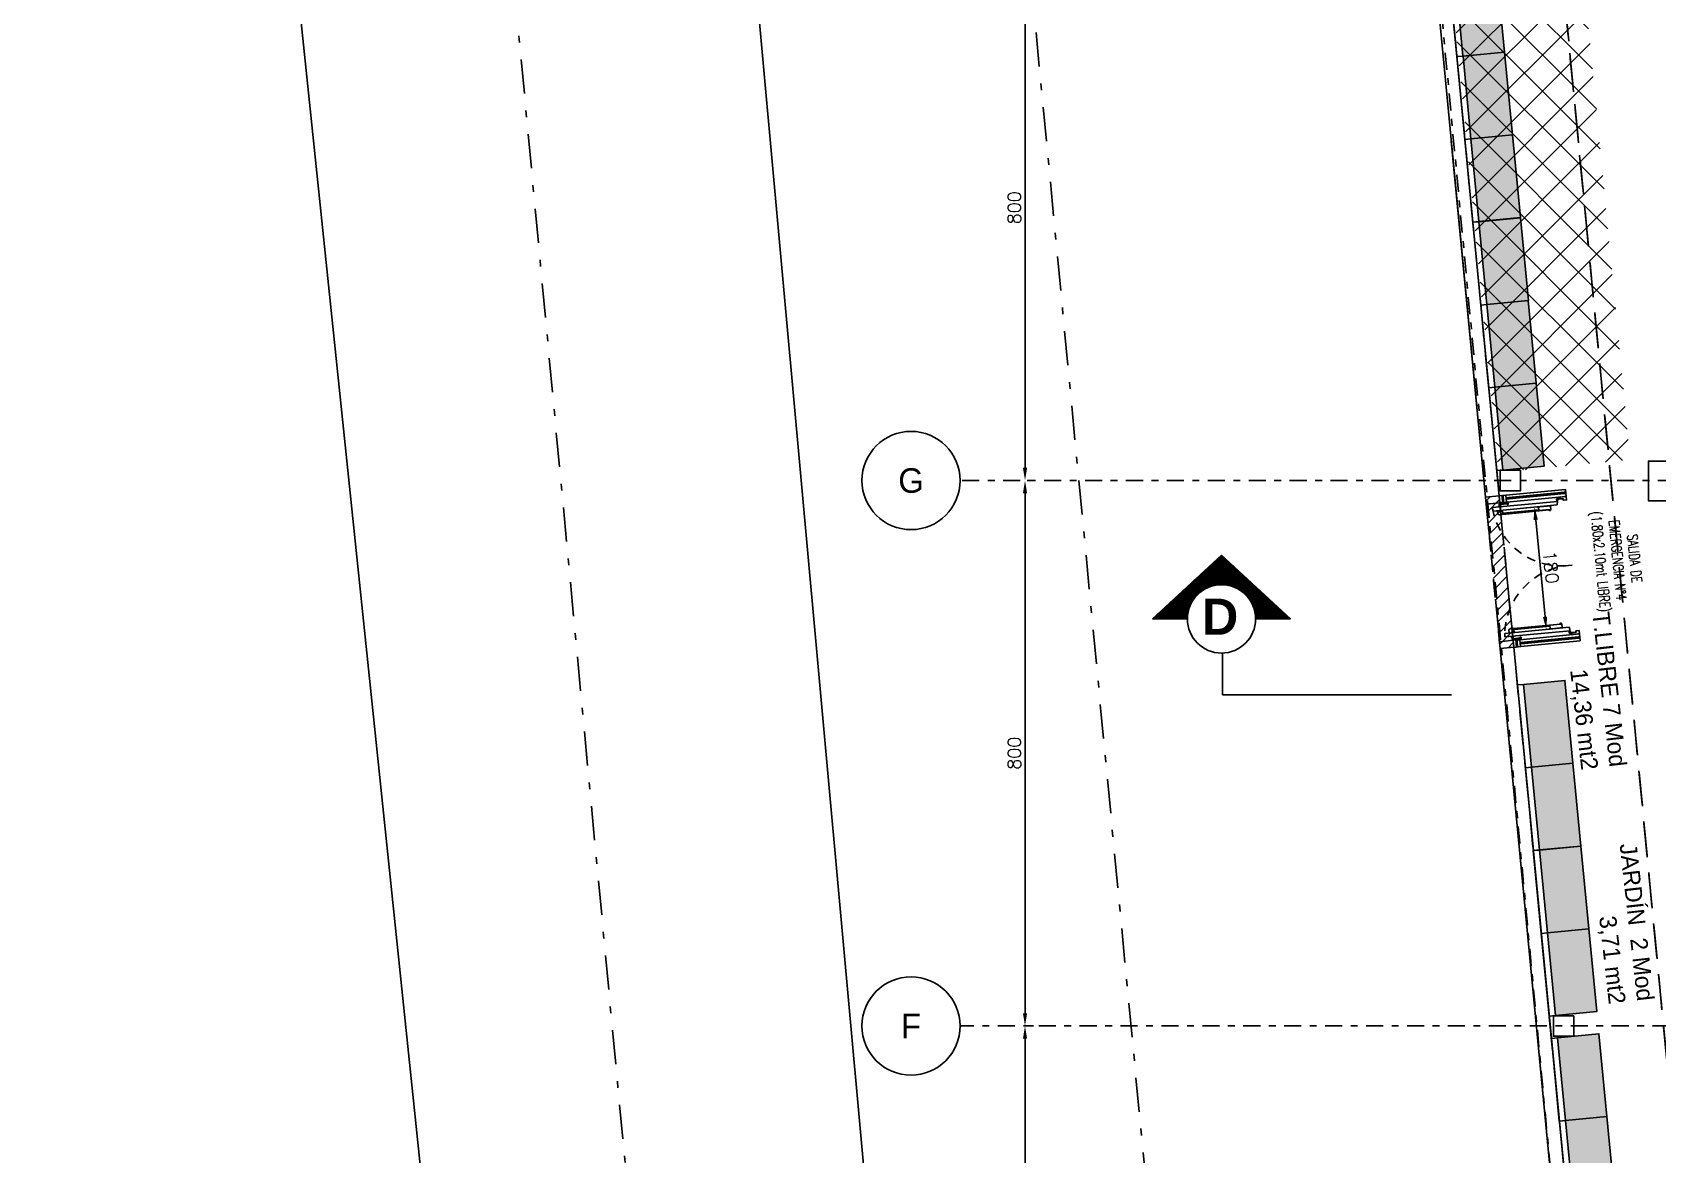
# Model space of a CAD drawing. Header units: millimetres. Extents: x 340 to 1003762, y 22 to 362022.
# Drawn here: x 340.17 to 363.99, y 64.46 to 80.92 of the extents above; entities that cross this region are included whole.
import ezdxf
from ezdxf.enums import TextEntityAlignment as Align
from ezdxf.xclip import XClip

# ---------------------------------------------------------------- set-up
doc = ezdxf.new("R2010")
doc.units = ezdxf.units.MM
doc.header["$XCLIPFRAME"] = 0
for name, pattern in [('LSBB_P_002 - PLANTA 1° NIVEL SALA DE VENTAS$0$000_ALTILLO PROPUESTA$0$HIDDEN', [0.375, 0.25, -0.125]), ('LSBB_P_002 - PLANTA 1° NIVEL SALA DE VENTAS$0$CONTINUOS', [0]), ('LSBB_P_002 - PLANTA 1° NIVEL SALA DE VENTAS$0$DASHDOT', [1, 0.5, -0.25, 0, -0.25]), ('LSBB_P_002 - PLANTA 1° NIVEL SALA DE VENTAS$0$DASHDOT2', [0.5, 0.25, -0.125, 0, -0.125]), ('LSBB_P_002 - PLANTA 1° NIVEL SALA DE VENTAS$0$DASHED', [0.75, 0.5, -0.25]), ('LSBB_P_002 - PLANTA 1° NIVEL SALA DE VENTAS$0$HIDDEN', [0.375, 0.25, -0.125])]:
    doc.linetypes.add(name, pattern=pattern)
for name, color, linetype in [('LSBB_P_002 - PLANTA 1° NIVEL SALA DE VENTAS$0$04', 3, 'Continuous'), ('LSBB_P_002 - PLANTA 1° NIVEL SALA DE VENTAS$0$A-DEMOLICIONES', 30, 'LSBB_P_002 - PLANTA 1° NIVEL SALA DE VENTAS$0$DASHED'), ('LSBB_P_002 - PLANTA 1° NIVEL SALA DE VENTAS$0$A-GONDOLAS', 1, 'Continuous'), ('LSBB_P_002 - PLANTA 1° NIVEL SALA DE VENTAS$0$A-LAYOUT', 7, 'Continuous'), ('LSBB_P_002 - PLANTA 1° NIVEL SALA DE VENTAS$0$A-PROYECCIONES', 6, 'LSBB_P_002 - PLANTA 1° NIVEL SALA DE VENTAS$0$HIDDEN'), ('LSBB_P_002 - PLANTA 1° NIVEL SALA DE VENTAS$0$A-PUER', 2, 'Continuous'), ('LSBB_P_002 - PLANTA 1° NIVEL SALA DE VENTAS$0$A-PUERTAS NUEVAS', 10, 'Continuous'), ('LSBB_P_002 - PLANTA 1° NIVEL SALA DE VENTAS$0$A-SALA-HATCH-TIEMPO LIBRE', 40, 'Continuous'), ('LSBB_P_002 - PLANTA 1° NIVEL SALA DE VENTAS$0$A-SE CONSTRUYE RELLENO', 10, 'LSBB_P_002 - PLANTA 1° NIVEL SALA DE VENTAS$0$CONTINUOS'), ('LSBB_P_002 - PLANTA 1° NIVEL SALA DE VENTAS$0$A-TEXTO SV', 2, 'LSBB_P_002 - PLANTA 1° NIVEL SALA DE VENTAS$0$DASHDOT2'), ('LSBB_P_002 - PLANTA 1° NIVEL SALA DE VENTAS$0$CENEFA', 6, 'LSBB_P_002 - PLANTA 1° NIVEL SALA DE VENTAS$0$HIDDEN'), ('LSBB_P_002 - PLANTA 1° NIVEL SALA DE VENTAS$0$COTAS 125', 2, 'Continuous'), ('LSBB_P_002 - PLANTA 1° NIVEL SALA DE VENTAS$0$EJE', 4, 'LSBB_P_002 - PLANTA 1° NIVEL SALA DE VENTAS$0$DASHDOT2'), ('LSBB_P_002 - PLANTA 1° NIVEL SALA DE VENTAS$0$EJES', 8, 'LSBB_P_002 - PLANTA 1° NIVEL SALA DE VENTAS$0$DASHDOT2'), ('LSBB_P_002 - PLANTA 1° NIVEL SALA DE VENTAS$0$EJES-CALLE', 1, 'LSBB_P_002 - PLANTA 1° NIVEL SALA DE VENTAS$0$DASHDOT'), ('LSBB_P_002 - PLANTA 1° NIVEL SALA DE VENTAS$0$ESTRUCTURA', 5, 'Continuous'), ('LSBB_P_002 - PLANTA 1° NIVEL SALA DE VENTAS$0$LAYOUT$0$A-SALA-HATCH-AUTOMOVIL', 174, 'Continuous'), ('LSBB_P_002 - PLANTA 1° NIVEL SALA DE VENTAS$0$LETREROS', 2, 'Continuous'), ('LSBB_P_002 - PLANTA 1° NIVEL SALA DE VENTAS$0$LINEA CORTES', 7, 'Continuous'), ('LSBB_P_002 - PLANTA 1° NIVEL SALA DE VENTAS$0$MUROS', 5, 'Continuous'), ('LSBB_P_002 - PLANTA 1° NIVEL SALA DE VENTAS$0$PAVIMENTOS', 8, 'Continuous'), ('LSBB_P_002 - PLANTA 1° NIVEL SALA DE VENTAS$0$TABIQUE', 3, 'Continuous'), ('LSBB_P_002 - PLANTA 1° NIVEL SALA DE VENTAS$0$ZOCALOS-HORM', 8, 'Continuous'), ('XREF', 7, 'Continuous')]:
    doc.layers.add(name, color=color, linetype=linetype)
doc.layers.add('LSBB_P_002 - PLANTA 1° NIVEL SALA DE VENTAS$0$LAYOUT$0$A-SALA-HATCH-VEGETALES', color=7, linetype='Continuous', true_color=0x00d100)
doc.styles.add('LSBB_P_002 - PLANTA 1° NIVEL SALA DE VENTAS$0$ARIAL', font='')
doc.styles.add('LSBB_P_002 - PLANTA 1° NIVEL SALA DE VENTAS$0$DIM', font='dim', dxfattribs={"width": 0.75})
doc.styles.add('LSBB_P_002 - PLANTA 1° NIVEL SALA DE VENTAS$0$LAYOUT$0$REF-LAYOUT N+0.00 E 03$0$REF-LAYOUT N+0.00 E 02$0$Walmart_CENTURY GOTHIC', font='GOTHIC.TTF')
doc.styles.add('LSBB_P_002 - PLANTA 1° NIVEL SALA DE VENTAS$0$ROMANS', font='romans')
doc.styles.add('LSBB_P_002 - PLANTA 1° NIVEL SALA DE VENTAS$0$STANDARD', font='txt')
doc.styles.get('LSBB_P_002 - PLANTA 1° NIVEL SALA DE VENTAS$0$ARIAL').set_extended_font_data('Arial', bold=True)
doc.dimstyles.new('LSBB_P_002 - PLANTA 1° NIVEL SALA DE VENTAS$0$DIMENSION-125', dxfattribs={"dimscale": 125, "dimtxt": 0.0015, "dimasz": 0.0015, "dimexe": 0.001, "dimexo": 0.0005, "dimgap": 0.0005, "dimtad": 1, "dimdec": 0, "dimlfac": 100, "dimzin": 0, "dimdsep": 46, "dimtxsty": 'LSBB_P_002 - PLANTA 1° NIVEL SALA DE VENTAS$0$ROMANS', "dimcen": 0.004, "dimclrd": 4, "dimclre": 8, "dimclrt": 3, "dimadec": 0, "dimazin": 0, "dimtfac": 1, "dimtdec": 0, "dimtix": 1, "dimtofl": 0, "dimtmove": 2, "dimatfit": 3, "dimfxl": 0, "dimtolj": 1, "dimtzin": 0, "dimarcsym": 0})

# ---------------------------------------------------------------- blocks, each defined once
blk = doc.blocks.new('*D113')
at = {"layer": 'LSBB_P_002 - PLANTA 1° NIVEL SALA DE VENTAS$0$COTAS 125', "color": 8, "linetype": 'Continuous', "lineweight": -2, "transparency": 16777216}
for p, q in [((770.04, 297.166), (770.133, 297.166)), ((770.04, 289.166), (770.133, 289.166))]:
    blk.add_line(p, q, dxfattribs=at)
at = {"layer": 'LSBB_P_002 - PLANTA 1° NIVEL SALA DE VENTAS$0$COTAS 125', "linetype": 'Continuous', "lineweight": -2, "transparency": 16777216}
blk.add_line((770.008, 296.978), (770.008, 289.353), dxfattribs=at)
at = {"layer": 'LSBB_P_002 - PLANTA 1° NIVEL SALA DE VENTAS$0$COTAS 125', "transparency": 16777216}
for points in [[(769.977, 296.978), (770.039, 296.978), (770.008, 297.166)], [(769.977, 289.353), (770.039, 289.353), (770.008, 289.166)]]:
    blk.add_solid(points, dxfattribs=at)
at = {"layer": 'LSBB_P_002 - PLANTA 1° NIVEL SALA DE VENTAS$0$COTAS 125', "color": 2, "transparency": 16777216, "insert": (769.852, 293.166), "char_height": 0.1875, "attachment_point": 5, "rotation": 90, "style": 'LSBB_P_002 - PLANTA 1° NIVEL SALA DE VENTAS$0$ROMANS'}
blk.add_mtext('\\A1;800', dxfattribs=at)
blk = doc.blocks.new('*D117')
at = {"layer": 'LSBB_P_002 - PLANTA 1° NIVEL SALA DE VENTAS$0$COTAS 125', "color": 8, "linetype": 'Continuous', "lineweight": -2, "transparency": 16777216}
for p, q in [((770.04, 281.166), (770.133, 281.166)), ((770.04, 273.166), (770.133, 273.166))]:
    blk.add_line(p, q, dxfattribs=at)
at = {"layer": 'LSBB_P_002 - PLANTA 1° NIVEL SALA DE VENTAS$0$COTAS 125', "linetype": 'Continuous', "lineweight": -2, "transparency": 16777216}
blk.add_line((770.008, 280.978), (770.008, 273.353), dxfattribs=at)
at = {"layer": 'LSBB_P_002 - PLANTA 1° NIVEL SALA DE VENTAS$0$COTAS 125', "transparency": 16777216}
for points in [[(769.977, 280.978), (770.039, 280.978), (770.008, 281.166)], [(769.977, 273.353), (770.039, 273.353), (770.008, 273.166)]]:
    blk.add_solid(points, dxfattribs=at)
at = {"layer": 'LSBB_P_002 - PLANTA 1° NIVEL SALA DE VENTAS$0$COTAS 125', "color": 2, "transparency": 16777216, "insert": (769.852, 277.166), "char_height": 0.1875, "attachment_point": 5, "rotation": 90, "style": 'LSBB_P_002 - PLANTA 1° NIVEL SALA DE VENTAS$0$ROMANS'}
blk.add_mtext('\\A1;800', dxfattribs=at)
blk = doc.blocks.new('*D120')
at = {"layer": 'LSBB_P_002 - PLANTA 1° NIVEL SALA DE VENTAS$0$COTAS 125', "color": 8, "linetype": 'Continuous', "lineweight": -2, "transparency": 16777216}
for p, q in [((770.04, 289.166), (770.133, 289.166)), ((770.04, 281.166), (770.133, 281.166))]:
    blk.add_line(p, q, dxfattribs=at)
at = {"layer": 'LSBB_P_002 - PLANTA 1° NIVEL SALA DE VENTAS$0$COTAS 125', "linetype": 'Continuous', "lineweight": -2, "transparency": 16777216}
blk.add_line((770.008, 288.978), (770.008, 281.353), dxfattribs=at)
at = {"layer": 'LSBB_P_002 - PLANTA 1° NIVEL SALA DE VENTAS$0$COTAS 125', "transparency": 16777216}
for points in [[(769.977, 288.978), (770.039, 288.978), (770.008, 289.166)], [(769.977, 281.353), (770.039, 281.353), (770.008, 281.166)]]:
    blk.add_solid(points, dxfattribs=at)
at = {"layer": 'LSBB_P_002 - PLANTA 1° NIVEL SALA DE VENTAS$0$COTAS 125', "color": 2, "transparency": 16777216, "insert": (769.852, 285.166), "char_height": 0.1875, "attachment_point": 5, "rotation": 90, "style": 'LSBB_P_002 - PLANTA 1° NIVEL SALA DE VENTAS$0$ROMANS'}
blk.add_mtext('\\A1;800', dxfattribs=at)
blk = doc.blocks.new('LSBB_P_002 - PLANTA 1° NIVEL SALA DE VENTAS$0$COLNUMC')
at = {"linetype": 'Continuous'}
blk.add_circle((0, 0), 0.5, dxfattribs=at)
at = {"linetype": 'Continuous', "style": 'LSBB_P_002 - PLANTA 1° NIVEL SALA DE VENTAS$0$DIM', "width": 0.75}
blk.add_attdef('COLUMN', text='', height=0.375, dxfattribs=at).set_placement((0, 0), align=Align.MIDDLE)
blk = doc.blocks.new('LSBB_P_002 - PLANTA 1° NIVEL SALA DE VENTAS$0$REF-LAYOUT N+0.00 E 03$0$G. 122x61')
h = blk.add_hatch(color=256)
h.dxf.hatch_style = 1
h.paths.add_polyline_path([(0, 0), (0, -61), (122, -61), (122, 0)])
at = {"layer": 'LSBB_P_002 - PLANTA 1° NIVEL SALA DE VENTAS$0$A-GONDOLAS'}
for points in [[(0, 0), (0, 9), (122, 9), (122, 0)], [(0, 0), (0, -61), (122, -61), (122, 0)]]:
    blk.add_lwpolyline(points, close=True, dxfattribs=at)
blk = doc.blocks.new('LSBB_P_002 - PLANTA 1° NIVEL SALA DE VENTAS$0$SVLY')
at = {"layer": 'LSBB_P_002 - PLANTA 1° NIVEL SALA DE VENTAS$0$CENEFA', "color": 7, "ltscale": 2}
blk.add_lwpolyline([(977.853, 296.926), (978.221, 293.099), (980.135, 273.214), (985.609, 273.214), (985.609, 263.416), (994.994, 263.416), (994.994, 296.926), (977.853, 296.926), (977.853, 296.926)], dxfattribs=at)
at = {"layer": 'LSBB_P_002 - PLANTA 1° NIVEL SALA DE VENTAS$0$ESTRUCTURA'}
blk.add_lwpolyline([(978.056, 281.316), (978.056, 281.016), (977.756, 281.016), (977.756, 281.316)], close=True, dxfattribs=at)
at = {"layer": 'LSBB_P_002 - PLANTA 1° NIVEL SALA DE VENTAS$0$A-SALA-HATCH-TIEMPO LIBRE', "xscale": -0.01, "yscale": 0.01, "zscale": 0.01, "rotation": 95.49674053218082}
for p in [(977.317, 286.176), (977.434, 284.961), (977.815, 280.993), (977.932, 279.778)]:
    blk.add_blockref('LSBB_P_002 - PLANTA 1° NIVEL SALA DE VENTAS$0$REF-LAYOUT N+0.00 E 03$0$G. 122x61', p, dxfattribs=at)
at = {"layer": 'LSBB_P_002 - PLANTA 1° NIVEL SALA DE VENTAS$0$LAYOUT$0$A-SALA-HATCH-AUTOMOVIL', "xscale": -0.01, "yscale": 0.01, "zscale": 0.01, "rotation": 95.49674053218082}
for p in [(976.313, 296.606), (976.43, 295.391), (976.547, 294.177), (976.664, 292.962), (976.78, 291.748), (976.897, 290.534)]:
    blk.add_blockref('LSBB_P_002 - PLANTA 1° NIVEL SALA DE VENTAS$0$REF-LAYOUT N+0.00 E 03$0$G. 122x61', p, dxfattribs=at)
at = {"layer": 'LSBB_P_002 - PLANTA 1° NIVEL SALA DE VENTAS$0$LAYOUT$0$A-SALA-HATCH-VEGETALES', "xscale": -0.01, "yscale": 0.01, "zscale": 0.01, "rotation": 95.49674053218082}
for p in [(977.55, 283.747), (977.667, 282.532)]:
    blk.add_blockref('LSBB_P_002 - PLANTA 1° NIVEL SALA DE VENTAS$0$REF-LAYOUT N+0.00 E 03$0$G. 122x61', p, dxfattribs=at)
at = {"layer": 'LSBB_P_002 - PLANTA 1° NIVEL SALA DE VENTAS$0$A-TEXTO SV', "insert": (978.829, 284.983), "char_height": 0.25, "width": 6.18022, "attachment_point": 3, "rotation": 276.4085, "style": 'LSBB_P_002 - PLANTA 1° NIVEL SALA DE VENTAS$0$LAYOUT$0$REF-LAYOUT N+0.00 E 03$0$REF-LAYOUT N+0.00 E 02$0$Walmart_CENTURY GOTHIC'}
blk.add_mtext('\\pi1.8612;T.LIBRE 7 Mod\\P\\pi2.3965;14,36 mt2', dxfattribs=at)
at = {"layer": 'LSBB_P_002 - PLANTA 1° NIVEL SALA DE VENTAS$0$A-TEXTO SV', "extrusion": (2.66029e-08, 3.76819e-09, 1), "insert": (979.233, 281.549, 0), "char_height": 0.25, "width": 6.18022, "attachment_point": 3, "text_direction": (0.111616, -0.993751, 0), "style": 'LSBB_P_002 - PLANTA 1° NIVEL SALA DE VENTAS$0$LAYOUT$0$REF-LAYOUT N+0.00 E 03$0$REF-LAYOUT N+0.00 E 02$0$Walmart_CENTURY GOTHIC'}
blk.add_mtext('\\pi1.8612;JARDÍN  2 Mod\\P\\pi2.3965;3,71 mt2', dxfattribs=at)
blk = doc.blocks.new('LSBB_P_002 - PLANTA 1° NIVEL SALA DE VENTAS$0$PTAEMERGENCIA')
at = {"layer": 'LSBB_P_002 - PLANTA 1° NIVEL SALA DE VENTAS$0$A-PUER'}
for p, q in [((777.781, 261.538), (778.706, 261.538)), ((777.781, 261.538), (777.789, 261.488)), ((777.789, 261.488), (778.697, 261.488)), ((777.861, 261.538), (777.864, 261.545)), ((777.918, 261.538), (777.861, 261.538)), ((777.914, 261.545), (777.864, 261.545)), ((777.882, 261.559), (777.882, 261.574)), ((777.882, 261.559), (777.897, 261.559)), ((777.895, 261.587), (777.995, 261.587)), ((777.896, 261.559), (777.896, 261.573)), ((777.896, 261.573), (777.995, 261.573)), ((777.918, 261.538), (777.914, 261.545)), ((777.995, 261.573), (777.995, 261.56)), ((777.995, 261.56), (778.01, 261.56)), ((778.009, 261.574), (778.009, 261.56)), ((778.693, 261.564), (778.693, 261.538)), ((778.706, 261.538), (778.697, 261.488)), ((778.699, 261.554), (778.699, 261.538)), ((778.705, 261.576), (778.725, 261.576)), ((778.715, 261.57), (778.725, 261.57)), ((778.725, 261.57), (778.725, 261.593)), ((778.727, 261.571), (778.727, 261.593)), ((778.751, 261.596), (778.728, 261.596)), ((778.751, 261.594), (778.728, 261.594)), ((778.785, 261.57), (778.728, 261.57)), ((778.785, 261.568), (778.728, 261.568)), ((778.751, 261.596), (778.751, 261.594)), ((778.785, 261.549), (778.785, 261.567)), ((778.788, 261.549), (778.788, 261.567)), ((778.833, 261.549), (778.788, 261.549)), ((778.833, 261.546), (778.788, 261.546)), ((778.833, 261.596), (778.811, 261.596)), ((778.811, 261.596), (778.811, 261.594)), ((778.833, 261.594), (778.811, 261.594)), ((778.833, 261.549), (778.833, 261.593)), ((778.835, 261.549), (778.835, 261.594)), ((777.781, 259.705), (777.789, 259.755)), ((777.781, 259.705), (778.706, 259.705)), ((777.789, 259.755), (778.697, 259.755)), ((777.917, 259.705), (777.86, 259.705)), ((777.86, 259.705), (777.864, 259.698)), ((777.914, 259.698), (777.864, 259.698)), ((777.881, 259.683), (777.896, 259.683)), ((777.882, 259.683), (777.882, 259.669)), ((777.895, 259.655), (777.995, 259.655)), ((777.896, 259.683), (777.896, 259.67)), ((777.896, 259.67), (777.995, 259.67)), ((777.917, 259.705), (777.914, 259.698)), ((777.995, 259.67), (777.995, 259.683)), ((777.995, 259.683), (778.009, 259.683)), ((778.009, 259.669), (778.009, 259.683)), ((778.693, 259.679), (778.693, 259.705)), ((778.706, 259.705), (778.697, 259.755)), ((778.699, 259.689), (778.699, 259.705)), ((778.705, 259.667), (778.725, 259.667)), ((778.715, 259.673), (778.725, 259.673)), ((778.725, 259.673), (778.725, 259.649)), ((778.727, 259.672), (778.727, 259.649)), ((778.785, 259.675), (778.728, 259.675)), ((778.785, 259.673), (778.728, 259.673)), ((778.751, 259.649), (778.728, 259.649)), ((778.751, 259.646), (778.728, 259.646)), ((778.751, 259.646), (778.751, 259.649)), ((778.785, 259.693), (778.785, 259.676)), ((778.833, 259.696), (778.788, 259.696)), ((778.833, 259.694), (778.788, 259.694)), ((778.788, 259.693), (778.788, 259.676)), ((778.833, 259.649), (778.811, 259.649)), ((778.811, 259.646), (778.811, 259.649)), ((778.833, 259.646), (778.811, 259.646)), ((778.833, 259.693), (778.833, 259.649)), ((778.835, 259.694), (778.835, 259.649))]:
    blk.add_line(p, q, dxfattribs=at)
at = {"layer": 'LSBB_P_002 - PLANTA 1° NIVEL SALA DE VENTAS$0$A-PUER', "color": 8}
for p, q in [((777.848, 261.488), (777.848, 261.442)), ((777.894, 261.488), (777.894, 261.429)), ((777.919, 261.488), (777.919, 261.442)), ((778.61, 261.488), (778.418, 261.488)), ((778.418, 261.484), (778.418, 261.488)), ((778.447, 261.485), (778.418, 261.485)), ((778.42, 261.482), (778.428, 261.479)), ((778.43, 261.436), (778.43, 261.476)), ((778.61, 261.485), (778.447, 261.485)), ((778.598, 261.436), (778.598, 261.477)), ((778.608, 261.482), (778.599, 261.479)), ((778.61, 261.484), (778.61, 261.488)), ((777.849, 261.441), (777.873, 261.427)), ((777.874, 261.427), (777.908, 261.427)), ((777.909, 261.427), (777.918, 261.441)), ((777.914, 261.43), (777.924, 261.446)), ((777.914, 261.43), (778.528, 261.43)), ((777.924, 261.446), (778.43, 261.446)), ((778.527, 261.433), (778.432, 261.433)), ((778.596, 261.433), (778.528, 261.433)), ((778.528, 261.43), (778.573, 261.43)), ((778.575, 261.423), (778.573, 261.433)), ((778.578, 261.421), (778.592, 261.421)), ((778.595, 261.424), (778.595, 261.433)), ((777.848, 259.755), (777.848, 259.8)), ((777.849, 259.802), (777.873, 259.816)), ((777.874, 259.816), (777.908, 259.816)), ((777.894, 259.755), (777.894, 259.814)), ((777.909, 259.815), (777.918, 259.802)), ((777.914, 259.812), (777.924, 259.797)), ((777.914, 259.812), (778.528, 259.812)), ((777.919, 259.755), (777.919, 259.801)), ((777.924, 259.797), (778.43, 259.797)), ((778.418, 259.759), (778.418, 259.755)), ((778.447, 259.758), (778.418, 259.758)), ((778.61, 259.755), (778.418, 259.755)), ((778.42, 259.761), (778.428, 259.764)), ((778.43, 259.807), (778.43, 259.766)), ((778.527, 259.809), (778.432, 259.809)), ((778.61, 259.758), (778.447, 259.758)), ((778.528, 259.812), (778.573, 259.812)), ((778.596, 259.809), (778.528, 259.809)), ((778.575, 259.82), (778.573, 259.809)), ((778.578, 259.822), (778.592, 259.822)), ((778.595, 259.819), (778.595, 259.809)), ((778.598, 259.807), (778.598, 259.766)), ((778.608, 259.761), (778.599, 259.764)), ((778.61, 259.758), (778.61, 259.755))]:
    blk.add_line(p, q, dxfattribs=at)
for centre in [(777.907, 261.478), (777.907, 259.765)]:
    blk.add_circle(centre, 0.00293, dxfattribs=at)
at = {"layer": 'LSBB_P_002 - PLANTA 1° NIVEL SALA DE VENTAS$0$A-PUER'}
for centre, radius in [((778.705, 261.564), 0.0119), ((778.705, 261.564), 0.00976), ((778.705, 259.679), 0.0119), ((778.705, 259.679), 0.00976)]:
    blk.add_circle(centre, radius, dxfattribs=at)
at = {"layer": 'LSBB_P_002 - PLANTA 1° NIVEL SALA DE VENTAS$0$A-PUER', "color": 8, "linetype": 'LSBB_P_002 - PLANTA 1° NIVEL SALA DE VENTAS$0$HIDDEN', "ltscale": 0.5}
for centre, start, end in [((778.767, 261.609), 184.0961, 273.189), ((778.767, 259.634), 86.811, 175.9039)]:
    blk.add_arc(centre, 0.989, start, end, dxfattribs=at)
at = {"layer": 'LSBB_P_002 - PLANTA 1° NIVEL SALA DE VENTAS$0$A-PUER'}
for centre, radius, start, end in [((777.854, 261.556), 0.0281, 337.3004, 6.8201), ((777.895, 261.574), 0.0138, 90, 180), ((777.925, 261.556), 0.0281, 173.1799, 202.6996), ((777.995, 261.574), 0.0138, 360, 90), ((778.728, 261.593), 0.00298, 90, 180), ((778.728, 261.57), 0.00249, 180, 270), ((778.728, 261.593), 0.000389, 90, 180), ((778.728, 261.571), 0.000325, 180, 270), ((778.785, 261.567), 0.00298, 0, 90), ((778.785, 261.567), 0.000389, 0, 90), ((778.788, 261.549), 0.00298, 180, 270), ((778.788, 261.549), 0.000389, 180, 270), ((778.832, 261.594), 0.00288, 0, 90), ((778.832, 261.549), 0.00288, 270, 0), ((778.833, 261.593), 0.000389, 0, 90), ((778.833, 261.547), 0.000389, 270, 0), ((777.853, 259.687), 0.0281, 353.1799, 22.6996), ((777.895, 259.669), 0.0138, 180, 270), ((777.924, 259.687), 0.0281, 157.3004, 186.8201), ((777.995, 259.669), 0.0138, 270, 0), ((778.728, 259.673), 0.00249, 90, 180), ((778.728, 259.649), 0.00298, 180, 270), ((778.728, 259.672), 0.000325, 90, 180), ((778.728, 259.649), 0.000389, 180, 270), ((778.788, 259.693), 0.00298, 90, 180), ((778.785, 259.676), 0.00298, 270, 360), ((778.785, 259.676), 0.000389, 270, 360), ((778.788, 259.693), 0.000389, 90, 180), ((778.832, 259.694), 0.00288, 360, 90), ((778.832, 259.649), 0.00288, 270, 360), ((778.833, 259.696), 0.000389, 360, 90), ((778.833, 259.649), 0.000389, 270, 360)]:
    blk.add_arc(centre, radius, start, end, dxfattribs=at)
at = {"layer": 'LSBB_P_002 - PLANTA 1° NIVEL SALA DE VENTAS$0$A-PUER', "color": 8}
for centre, radius, start, end in [((778.421, 261.484), 0.00234, 180.0392, 251.6043), ((778.428, 261.477), 0.00234, 0.0392, 71.6043), ((778.6, 261.477), 0.00234, 108.4742, 180.0392), ((778.607, 261.484), 0.00234, 288.4742, 0.0392), ((777.85, 261.442), 0.00195, 179.8817, 239.9001), ((777.874, 261.429), 0.00195, 239.9001, 269.8817), ((777.892, 261.429), 0.00195, 269.8817, 359.8817), ((777.896, 261.429), 0.00195, 179.8817, 269.8817), ((777.908, 261.429), 0.00195, 269.8817, 326.1917), ((777.917, 261.442), 0.00195, 326.1917, 359.8817), ((778.432, 261.436), 0.00234, 180.0392, 270.0392), ((778.578, 261.424), 0.00325, 192.7502, 270), ((778.592, 261.424), 0.00325, 270, 360), ((778.596, 261.436), 0.00234, 270.0392, 0.0392), ((777.85, 259.8), 0.00195, 120.0999, 180.1183), ((777.874, 259.814), 0.00195, 90.1183, 120.0999), ((777.892, 259.814), 0.00195, 0.1183, 90.1183), ((777.896, 259.814), 0.00195, 90.1183, 180.1183), ((777.908, 259.814), 0.00195, 33.8083, 90.1183), ((777.917, 259.801), 0.00195, 0.1183, 33.8083), ((778.421, 259.759), 0.00234, 108.3957, 179.9608), ((778.428, 259.766), 0.00234, 288.3957, 359.9608), ((778.432, 259.807), 0.00234, 89.9608, 179.9608), ((778.578, 259.819), 0.00325, 90, 167.2498), ((778.592, 259.819), 0.00325, 0, 90), ((778.596, 259.807), 0.00234, 359.9608, 89.9608), ((778.6, 259.766), 0.00234, 179.9608, 251.5258), ((778.607, 259.758), 0.00234, 359.9608, 71.5258)]:
    blk.add_arc(centre, radius, start, end, dxfattribs=at)
blk = doc.blocks.new('*D869')
at = {"layer": 'LSBB_P_002 - PLANTA 1° NIVEL SALA DE VENTAS$0$COTAS 125', "color": 8, "linetype": 'Continuous', "lineweight": -2, "transparency": 16777216}
for p, q in [((777.425, 288.77), (777.354, 288.764)), ((777.661, 286.983), (777.776, 286.994))]:
    blk.add_line(p, q, dxfattribs=at)
at = {"layer": 'LSBB_P_002 - PLANTA 1° NIVEL SALA DE VENTAS$0$COTAS 125', "linetype": 'Continuous', "lineweight": -2, "transparency": 16777216}
blk.add_line((777.496, 288.589), (777.633, 287.168), dxfattribs=at)
at = {"layer": 'LSBB_P_002 - PLANTA 1° NIVEL SALA DE VENTAS$0$COTAS 125', "transparency": 16777216}
for points in [[(777.528, 288.592), (777.465, 288.586), (777.478, 288.776)], [(777.664, 287.171), (777.602, 287.165), (777.651, 286.982)]]:
    blk.add_solid(points, dxfattribs=at)
at = {"layer": 'LSBB_P_002 - PLANTA 1° NIVEL SALA DE VENTAS$0$COTAS 125', "color": 2, "transparency": 16777216, "insert": (777.72, 287.894), "char_height": 0.1875, "attachment_point": 5, "rotation": 275.4967, "style": 'LSBB_P_002 - PLANTA 1° NIVEL SALA DE VENTAS$0$ROMANS'}
blk.add_mtext('\\A1;180', dxfattribs=at)
blk = doc.blocks.new('LSBB_P_002 - PLANTA 1° NIVEL SALA DE VENTAS$0$DEMOL')
at = {"layer": 'LSBB_P_002 - PLANTA 1° NIVEL SALA DE VENTAS$0$A-DEMOLICIONES', "linetype": 'LSBB_P_002 - PLANTA 1° NIVEL SALA DE VENTAS$0$000_ALTILLO PROPUESTA$0$HIDDEN', "ltscale": 0.8}
for p, q in [((976.96, 288.939), (976.761, 288.92)), ((976.761, 288.92), (976.975, 286.7)), ((977.173, 286.723), (976.96, 288.939)), ((976.975, 286.7), (977.173, 286.723))]:
    blk.add_line(p, q, dxfattribs=at)
at = {"layer": 'LSBB_P_002 - PLANTA 1° NIVEL SALA DE VENTAS$0$A-DEMOLICIONES'}
for p, q in [((976.767, 288.863), (976.83, 288.927)), ((976.782, 288.702), (976.965, 288.885)), ((976.798, 288.541), (976.981, 288.724)), ((976.813, 288.379), (976.996, 288.562)), ((976.829, 288.218), (977.012, 288.401)), ((976.844, 288.057), (977.027, 288.24)), ((976.86, 287.895), (977.043, 288.078)), ((976.875, 287.734), (977.058, 287.917)), ((976.891, 287.573), (977.074, 287.756)), ((976.906, 287.412), (977.089, 287.595)), ((976.922, 287.25), (977.105, 287.433)), ((976.937, 287.089), (977.12, 287.272)), ((976.953, 286.928), (977.136, 287.111)), ((976.968, 286.767), (977.151, 286.95)), ((977.092, 286.713), (977.167, 286.788))]:
    blk.add_line(p, q, dxfattribs=at)
blk = doc.blocks.new('LSBB_P_002 - PLANTA 1° NIVEL SALA DE VENTAS', base_point=(223.57, 14.22))
at = {"layer": 'LSBB_P_002 - PLANTA 1° NIVEL SALA DE VENTAS$0$LAYOUT$0$A-SALA-HATCH-AUTOMOVIL'}
h = blk.add_hatch(dxfattribs=at)
h.set_pattern_fill('ANSI37', color=256, scale=3, angle=810)
h.set_pattern_definition([(135, (200.025, -0.025), (-0.26516504, -0.26516504), []), (225, (200.025, -0.025), (0.26516504, -0.26516504), [])])
h.paths.add_polyline_path([(788.634, 296.354), (791.933, 296.354), (791.933, 293.191), (788.634, 293.191)])
h.paths.add_polyline_path([(780.225, 293.191), (780.225, 296.189), (786.955, 296.189), (786.955, 293.191), (785.735, 293.191), (785.735, 291.701), (782.075, 291.701), (782.075, 290.211), (780.225, 290.211)])
h.paths.add_polyline_path([(778.179, 296.758), (778.881, 289.471), (776.95, 289.286), (776.248, 296.572)])
at = {"layer": 'LSBB_P_002 - PLANTA 1° NIVEL SALA DE VENTAS$0$LINEA CORTES', "linetype": 'Continuous'}
h = blk.add_hatch(dxfattribs=at)
h.set_pattern_fill('ANSI31', color=250, scale=0.392, angle=360, style=0)
h.set_pattern_definition([(45, (630.825357, 1343.093409), (-0.008800651, 0.008800651), [])])
edge = h.paths.add_edge_path()
edge.add_line((773.389, 287.136), (773.903, 287.136))
edge.add_line((773.903, 287.136), (772.889, 288.072))
edge.add_line((772.889, 288.072), (771.875, 287.136))
edge.add_line((771.875, 287.136), (772.388, 287.136))
edge.add_ellipse((772.889, 287.136), major_axis=(-0.354, 0.354), ratio=1, start_angle=225, end_angle=405, ccw=False)
at = {"layer": 'LSBB_P_002 - PLANTA 1° NIVEL SALA DE VENTAS$0$A-PROYECCIONES'}
blk.add_lwpolyline([(776.97, 288.84), (776.771, 288.82), (776.965, 286.802), (777.164, 286.822)], close=True, dxfattribs=at)
at = {"layer": 'LSBB_P_002 - PLANTA 1° NIVEL SALA DE VENTAS$0$A-SE CONSTRUYE RELLENO', "const_width": 0.04}
for points in [[(777.019, 288.844), (777.009, 288.944)], [(777.938, 288.987), (777.064, 288.903)], [(778.141, 286.865), (777.268, 286.779)], [(777.222, 286.724), (777.213, 286.826)]]:
    blk.add_lwpolyline(points, dxfattribs=at)
at = {"layer": 'LSBB_P_002 - PLANTA 1° NIVEL SALA DE VENTAS$0$CENEFA', "color": 7, "ltscale": 2}
for p, q in [((776.115, 297.722), (778.598, 271.916)), ((780.135, 273.214), (777.853, 296.926))]:
    blk.add_line(p, q, dxfattribs=at)
blk.add_lwpolyline([(777.853, 296.926), (778.221, 293.099), (780.135, 273.214), (785.609, 273.214), (785.609, 263.416), (794.994, 263.416), (794.994, 296.926), (777.853, 296.926), (777.853, 296.926)], dxfattribs=at)
at = {"layer": 'LSBB_P_002 - PLANTA 1° NIVEL SALA DE VENTAS$0$EJE', "color": 2}
for p, q in [((770.982, 350.567), (780.846, 245.762)), ((772.543, 333.988), (780.571, 248.683))]:
    blk.add_line(p, q, dxfattribs=at)
at = {"layer": 'LSBB_P_002 - PLANTA 1° NIVEL SALA DE VENTAS$0$EJES'}
for p, q in [((879.738, 289.166), (769.057, 289.166)), ((877.859, 281.166), (769.057, 281.166))]:
    blk.add_line(p, q, dxfattribs=at)
at = {"layer": 'LSBB_P_002 - PLANTA 1° NIVEL SALA DE VENTAS$0$EJES-CALLE', "color": 1}
blk.add_line((757.542, 349.302), (769.108, 226.405), dxfattribs=at)
at = {"layer": 'LSBB_P_002 - PLANTA 1° NIVEL SALA DE VENTAS$0$ESTRUCTURA'}
for points in [[(777.274, 289.316), (777.274, 289.016), (776.974, 289.016), (776.974, 289.316)], [(778.056, 281.316), (778.056, 281.016), (777.756, 281.016), (777.756, 281.316)]]:
    blk.add_lwpolyline(points, close=True, dxfattribs=at)
at = {"layer": 'LSBB_P_002 - PLANTA 1° NIVEL SALA DE VENTAS$0$LINEA CORTES', "color": 1, "linetype": 'Continuous'}
for p, q in [((772.889, 288.072), (771.875, 287.136)), ((773.903, 287.136), (772.889, 288.072)), ((771.875, 287.136), (772.388, 287.136)), ((773.389, 287.136), (773.903, 287.136))]:
    blk.add_line(p, q, dxfattribs=at)
at = {"layer": 'LSBB_P_002 - PLANTA 1° NIVEL SALA DE VENTAS$0$LINEA CORTES', "color": 1, "ltscale": 3}
for p, q in [((772.903, 286.025), (772.903, 286.631)), ((776.259, 286.025), (772.903, 286.025))]:
    blk.add_line(p, q, dxfattribs=at)
at = {"layer": 'LSBB_P_002 - PLANTA 1° NIVEL SALA DE VENTAS$0$LINEA CORTES', "color": 1, "linetype": 'Continuous'}
blk.add_ellipse((772.889, 287.136), major_axis=(-0.354, -0.354), ratio=1, start_param=3.926991, end_param=10.210176, dxfattribs=at)
at = {"layer": 'LSBB_P_002 - PLANTA 1° NIVEL SALA DE VENTAS$0$MUROS'}
for p, q in [((775.162, 305.541), (776.771, 288.82)), ((775.382, 305.341), (776.97, 288.84)), ((776.258, 294.144), (776.761, 288.92)), ((776.457, 294.173), (776.97, 288.84)), ((776.965, 286.802), (779.083, 264.791)), ((776.975, 286.7), (779.083, 264.791)), ((777.164, 286.822), (779.265, 264.991))]:
    blk.add_line(p, q, dxfattribs=at)
at = {"layer": 'LSBB_P_002 - PLANTA 1° NIVEL SALA DE VENTAS$0$MUROS', "color": 1, "linetype": 'LSBB_P_002 - PLANTA 1° NIVEL SALA DE VENTAS$0$DASHDOT'}
for points in [[(828.652, 353.16), (809.865, 352.541), (810.169, 346.903), (765.564, 343.84), (769.856, 299.022), (774.947, 245.746)], [(766.507, 333.988), (769.856, 299.022), (774.947, 245.746)]]:
    blk.add_lwpolyline(points, dxfattribs=at)
at = {"layer": 'LSBB_P_002 - PLANTA 1° NIVEL SALA DE VENTAS$0$MUROS'}
for points in [[(776.771, 288.82), (776.97, 288.84)], [(776.965, 286.802), (777.164, 286.822)]]:
    blk.add_lwpolyline(points, dxfattribs=at)
at = {"layer": 'LSBB_P_002 - PLANTA 1° NIVEL SALA DE VENTAS$0$PAVIMENTOS'}
for p, q in [((764.777, 244.221), (753.694, 350.567)), ((770.816, 244.221), (764.649, 311.983))]:
    blk.add_line(p, q, dxfattribs=at)
at = {"layer": 'LSBB_P_002 - PLANTA 1° NIVEL SALA DE VENTAS$0$TABIQUE'}
for points in [[(777.943, 288.933), (777.069, 288.849), (776.97, 288.84), (776.96, 288.939), (777.06, 288.949), (777.069, 288.849), (777.06, 288.949), (777.933, 289.033)], [(778.137, 286.915), (777.263, 286.831), (777.164, 286.822), (777.174, 286.719), (777.273, 286.729), (777.263, 286.831), (777.273, 286.732), (778.146, 286.816)]]:
    blk.add_lwpolyline(points, close=True, dxfattribs=at)
at = {"layer": 'LSBB_P_002 - PLANTA 1° NIVEL SALA DE VENTAS$0$ZOCALOS-HORM'}
blk.add_lwpolyline([(779.729, 288.87), (779.149, 288.87), (779.149, 289.45), (779.729, 289.45)], close=True, dxfattribs=at)
at = {"layer": 'LSBB_P_002 - PLANTA 1° NIVEL SALA DE VENTAS$0$04', "color": 3}
ref = blk.add_blockref('LSBB_P_002 - PLANTA 1° NIVEL SALA DE VENTAS$0$COLNUMC', (768.337, 289.166), dxfattribs=dict(at, xscale=1.439999999999998, yscale=1.439999999999998, zscale=1.439999999999998, rotation=90.00000001175191))
ref.add_attrib('COLUMN', 'G', dxfattribs={"layer": '0', "height": 0.36, "rotation": 0, "style": 'LSBB_P_002 - PLANTA 1° NIVEL SALA DE VENTAS$0$STANDARD'}).set_placement((768.337, 289.166), align=Align.MIDDLE)
ref = blk.add_blockref('LSBB_P_002 - PLANTA 1° NIVEL SALA DE VENTAS$0$COLNUMC', (768.337, 281.166), dxfattribs=dict(at, xscale=1.439999999999998, yscale=1.439999999999998, zscale=1.439999999999998, rotation=90.00000001175191))
ref.add_attrib('COLUMN', 'F', dxfattribs={"layer": '0', "height": 0.36, "rotation": 0, "style": 'LSBB_P_002 - PLANTA 1° NIVEL SALA DE VENTAS$0$STANDARD'}).set_placement((768.337, 281.166), align=Align.MIDDLE)
at = {"layer": 'LSBB_P_002 - PLANTA 1° NIVEL SALA DE VENTAS$0$A-DEMOLICIONES'}
blk.add_blockref('LSBB_P_002 - PLANTA 1° NIVEL SALA DE VENTAS$0$DEMOL', (-200, 0), dxfattribs=at)
at = {"layer": 'LSBB_P_002 - PLANTA 1° NIVEL SALA DE VENTAS$0$A-LAYOUT', "color": 1}
blk.add_blockref('LSBB_P_002 - PLANTA 1° NIVEL SALA DE VENTAS$0$SVLY', (-200, 0), dxfattribs=at)
at = {"layer": 'LSBB_P_002 - PLANTA 1° NIVEL SALA DE VENTAS$0$A-PUERTAS NUEVAS', "color": 1, "xscale": 1.039771133726393, "yscale": 1.039771133726393, "zscale": 1.039771133726393, "rotation": 5.496740532197764}
blk.add_blockref('LSBB_P_002 - PLANTA 1° NIVEL SALA DE VENTAS$0$PTAEMERGENCIA', (-2.087, -59.387), dxfattribs=at)
at = {"layer": 'LSBB_P_002 - PLANTA 1° NIVEL SALA DE VENTAS$0$LETREROS', "insert": (779.021, 288.029), "char_height": 0.15, "attachment_point": 2, "rotation": 275.4967, "style": 'LSBB_P_002 - PLANTA 1° NIVEL SALA DE VENTAS$0$ROMANS'}
blk.add_mtext('{\\W0.7;SALIDA DE\\PEMERGENCIA N°4\\P(1.80x2.10mt LIBRE)}', dxfattribs=at)
at = {"layer": 'LSBB_P_002 - PLANTA 1° NIVEL SALA DE VENTAS$0$LINEA CORTES', "color": 1, "linetype": 'Continuous', "style": 'LSBB_P_002 - PLANTA 1° NIVEL SALA DE VENTAS$0$ARIAL', "text_generation_flag": 6}
blk.add_text('D', height=0.53, rotation=180, dxfattribs=at).set_placement((772.868, 287.169), align=Align.MIDDLE_CENTER)
at = {"layer": 'LSBB_P_002 - PLANTA 1° NIVEL SALA DE VENTAS$0$COTAS 125', "color": 2}
for base, p1, p2, angle, picture, middle in [((770.008, 289.166), (769.977, 297.166), (769.977, 289.166), 90, '*D113', (769.852, 293.166)), ((770.008, 281.166), (769.977, 289.166), (769.977, 281.166), 90, '*D120', (769.852, 285.166)), ((777.651, 286.982), (777.487, 288.776), (777.599, 286.977), 95.4967, '*D869', (777.72, 287.894)), ((770.008, 273.166), (769.977, 281.166), (769.977, 273.166), 90, '*D117', (769.852, 277.166))]:
    dim = blk.add_linear_dim(base=base, p1=p1, p2=p2, angle=angle, dimstyle='LSBB_P_002 - PLANTA 1° NIVEL SALA DE VENTAS$0$DIMENSION-125', override={"dimclrd": 256, "dimclrt": 2, "dimfxl": 0.005}, dxfattribs=at)
    dim.commit()
    dim.dimension.update_dxf_attribs({"geometry": picture, "text_midpoint": middle})

msp = doc.modelspace()

# ---------------------------------------------------------------- block references
at = {"layer": 'XREF'}
ref = msp.add_blockref('LSBB_P_002 - PLANTA 1° NIVEL SALA DE VENTAS', (-191.719, -200.6), dxfattribs=at)
XClip(ref).set_block_clipping_path([(755.454857474, 236.6800249606), (887.3150098981, 333.6713636781)])

doc.saveas('drawing.dxf')
